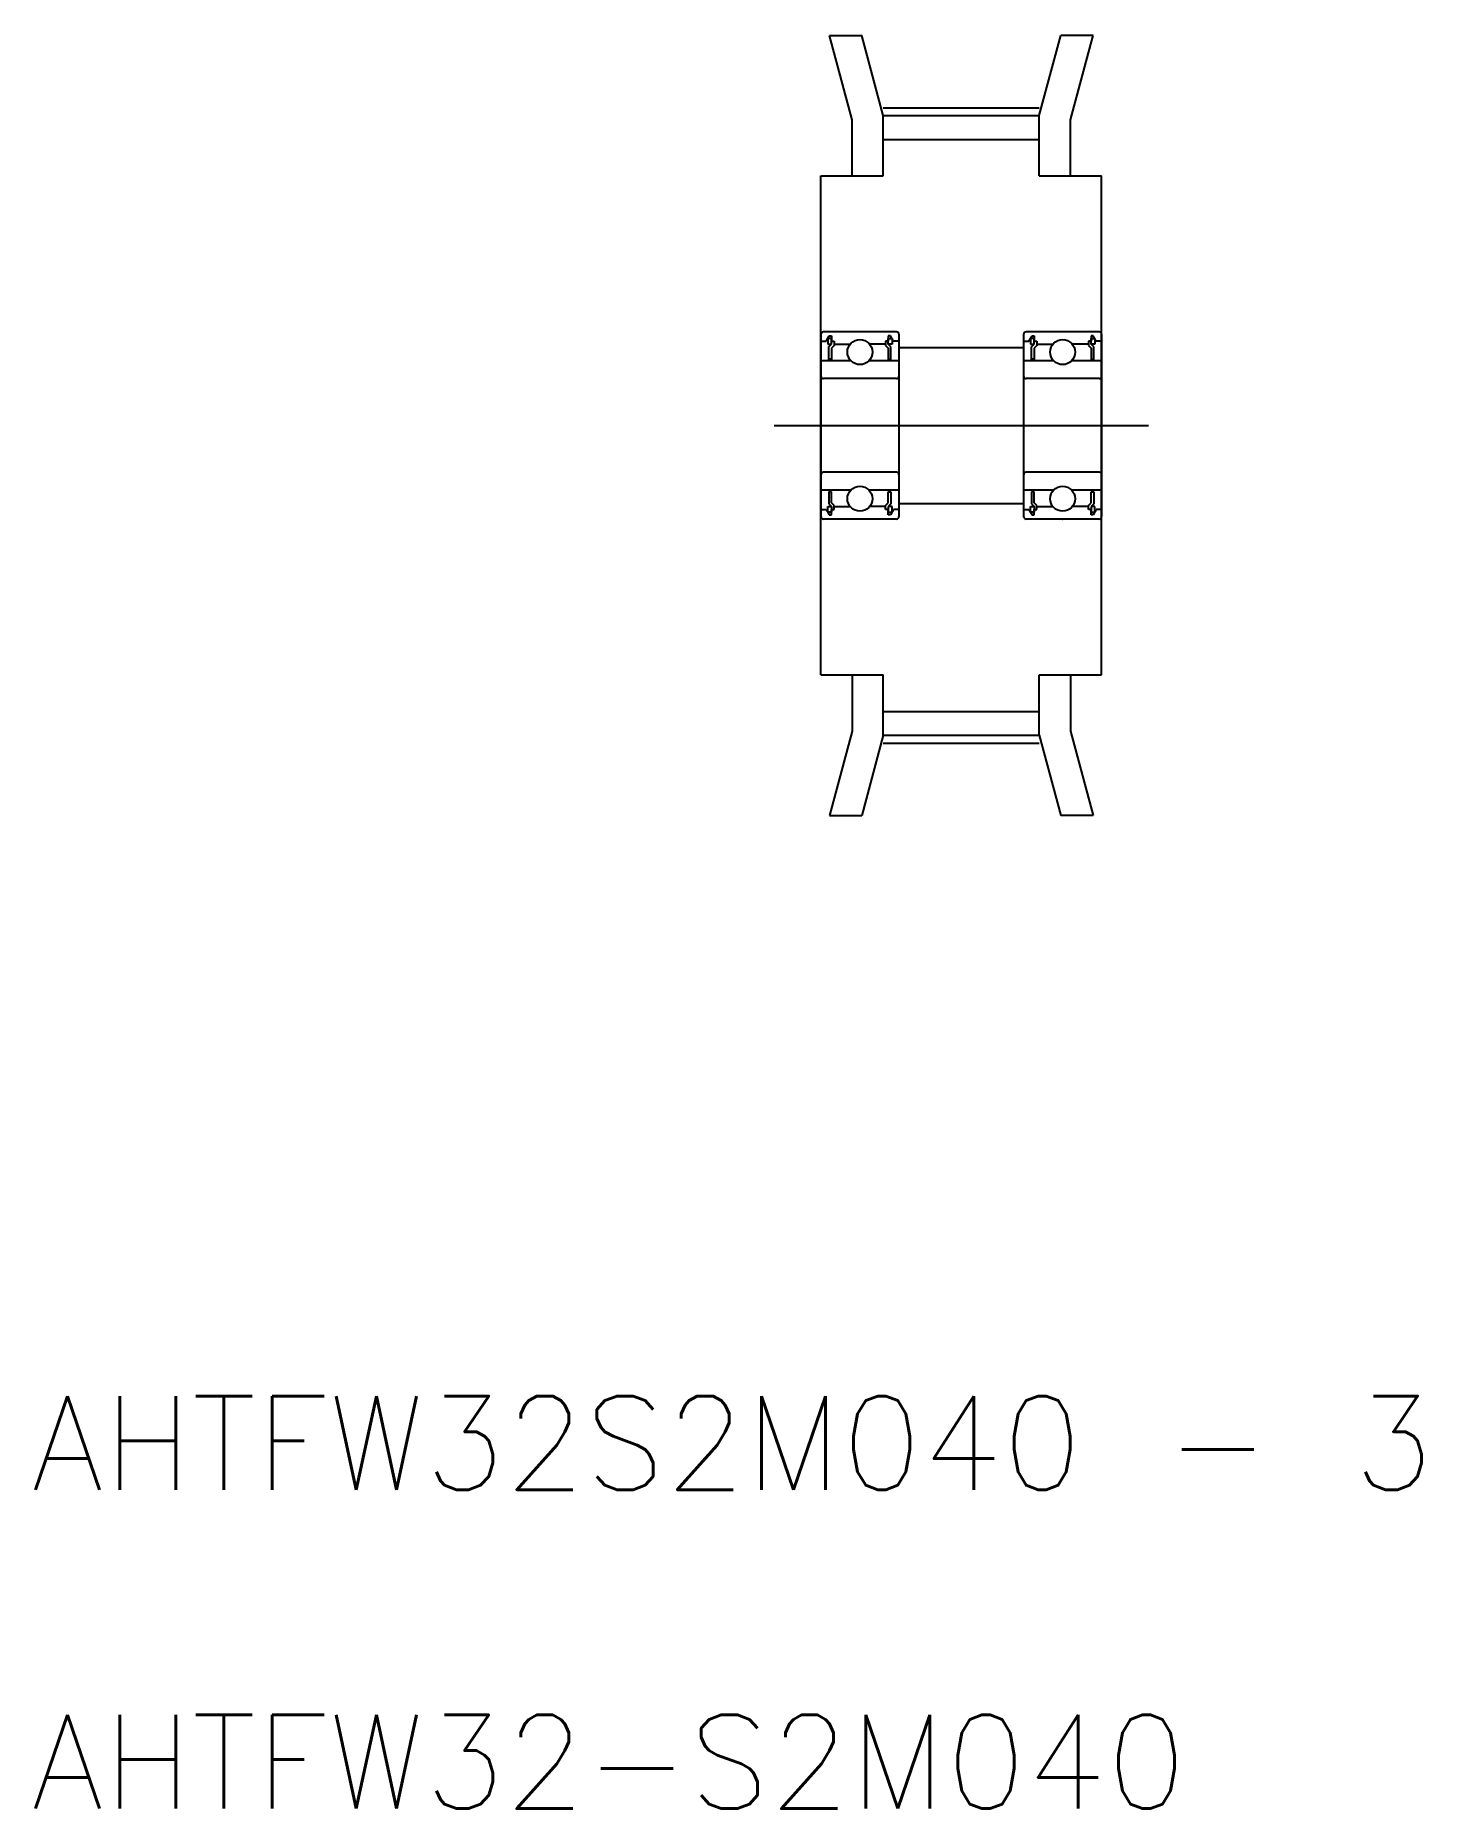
# Model space of a CAD drawing. Extents: x 22 to 66.4, y 0.3 to 57.2.
import ezdxf
from ezdxf.enums import TextEntityAlignment as Align

# ---------------------------------------------------------------- set-up
doc = ezdxf.new("R2010")
doc.units = 0
doc.linetypes.add('CENTER', pattern=[50.8, 31.75, -6.35, 6.35, -6.35])
doc.layers.get('0').update_dxf_attribs({"linetype": 'CONTINUOUS'})
doc.layers.add('CENTER', color=1, linetype='CONTINUOUS')
doc.styles.get("Standard").update_dxf_attribs({"font": 'txt.shx', "bigfont": 'bigfont.shx'})

msp = doc.modelspace()

# ---------------------------------------------------------------- linework, layer by layer
at = {"color": 7, "linetype": 'CONTINUOUS'}
for p, q in [((47.436, 57.15), (48.471, 57.15)), ((48.159, 54.449), (47.436, 57.15)), ((49.159, 54.58), (48.471, 57.15)), ((54.159, 54.58), (54.848, 57.15)), ((55.883, 57.15), (54.848, 57.15)), ((55.159, 54.449), (55.883, 57.15)), ((49.159, 54.58), (54.159, 54.58)), ((49.159, 52.65), (49.159, 54.58)), ((54.159, 52.65), (54.159, 54.58)), ((48.159, 52.65), (48.159, 54.449)), ((55.159, 52.65), (55.159, 54.449)), ((49.159, 53.82), (54.159, 53.82)), ((47.159, 36.65), (47.159, 52.65)), ((47.159, 52.65), (49.159, 52.65)), ((54.159, 52.65), (56.159, 52.65)), ((56.159, 36.65), (56.159, 52.65)), ((47.159, 47.57), (47.159, 41.73)), ((47.159, 47.35), (47.329, 47.35)), ((49.579, 47.65), (47.239, 47.65)), ((47.329, 47.35), (47.428, 47.52)), ((47.379, 47.435), (47.379, 47.25)), ((47.499, 47.435), (47.379, 47.435)), ((47.379, 47.25), (47.499, 47.25)), ((47.414, 47.165), (47.499, 47.25)), ((47.428, 47.52), (47.499, 47.52)), ((47.499, 47.52), (47.499, 47.35)), ((47.499, 47.25), (47.499, 47.435)), ((47.499, 47.35), (47.584, 47.35)), ((47.584, 47.215), (47.499, 47.13)), ((47.584, 47.35), (47.584, 47.215)), ((47.584, 47.28), (47.614, 47.25)), ((47.614, 47.25), (48.097, 47.25)), ((49.204, 47.25), (48.722, 47.25)), ((49.234, 47.28), (49.204, 47.25)), ((49.234, 47.35), (49.234, 47.215)), ((49.319, 47.35), (49.234, 47.35)), ((49.234, 47.215), (49.319, 47.13)), ((49.391, 47.52), (49.319, 47.52)), ((49.319, 47.52), (49.319, 47.35)), ((49.319, 47.435), (49.44, 47.435)), ((49.319, 47.25), (49.319, 47.435)), ((49.404, 47.165), (49.319, 47.25)), ((49.44, 47.25), (49.319, 47.25)), ((49.489, 47.35), (49.391, 47.52)), ((49.44, 47.435), (49.44, 47.25)), ((49.659, 47.35), (49.489, 47.35)), ((49.659, 47.57), (49.659, 41.73)), ((53.659, 47.57), (53.659, 41.73)), ((53.659, 47.35), (53.829, 47.35)), ((56.079, 47.65), (53.739, 47.65)), ((53.829, 47.35), (53.928, 47.52)), ((53.879, 47.435), (53.879, 47.25)), ((53.999, 47.435), (53.879, 47.435)), ((53.879, 47.25), (53.999, 47.25)), ((53.914, 47.165), (53.999, 47.25)), ((53.928, 47.52), (53.999, 47.52)), ((53.999, 47.52), (53.999, 47.35)), ((53.999, 47.25), (53.999, 47.435)), ((53.999, 47.35), (54.084, 47.35)), ((54.084, 47.215), (53.999, 47.13)), ((54.084, 47.35), (54.084, 47.215)), ((54.084, 47.28), (54.114, 47.25)), ((54.114, 47.25), (54.597, 47.25)), ((55.704, 47.25), (55.222, 47.25)), ((55.734, 47.28), (55.704, 47.25)), ((55.734, 47.35), (55.734, 47.215)), ((55.819, 47.35), (55.734, 47.35)), ((55.734, 47.215), (55.819, 47.13)), ((55.891, 47.52), (55.819, 47.52)), ((55.819, 47.52), (55.819, 47.35)), ((55.819, 47.435), (55.94, 47.435)), ((55.819, 47.25), (55.819, 47.435)), ((55.904, 47.165), (55.819, 47.25)), ((55.94, 47.25), (55.819, 47.25)), ((55.989, 47.35), (55.891, 47.52)), ((55.94, 47.435), (55.94, 47.25)), ((56.159, 47.35), (55.989, 47.35)), ((56.159, 47.57), (56.159, 41.73)), ((48.119, 46.725), (47.159, 46.725)), ((47.414, 46.725), (47.414, 47.165)), ((47.499, 46.778), (47.414, 46.778)), ((47.499, 47.13), (47.499, 46.725)), ((49.659, 46.725), (48.7, 46.725)), ((49.319, 47.13), (49.319, 46.725)), ((49.319, 46.778), (49.404, 46.778)), ((49.404, 46.725), (49.404, 47.165)), ((49.659, 47.15), (53.659, 47.15)), ((54.619, 46.725), (53.659, 46.725)), ((53.914, 46.725), (53.914, 47.165)), ((53.999, 46.778), (53.914, 46.778)), ((53.999, 47.13), (53.999, 46.725)), ((56.159, 46.725), (55.2, 46.725)), ((55.819, 47.13), (55.819, 46.725)), ((55.819, 46.778), (55.904, 46.778)), ((55.904, 46.725), (55.904, 47.165)), ((49.579, 46.15), (47.239, 46.15)), ((56.079, 46.15), (53.739, 46.15)), ((49.579, 43.15), (47.239, 43.15)), ((56.079, 43.15), (53.739, 43.15)), ((48.119, 42.575), (47.159, 42.575)), ((47.414, 42.523), (47.414, 42.135)), ((47.499, 42.523), (47.414, 42.523)), ((47.414, 42.135), (47.499, 42.05)), ((47.499, 42.17), (47.499, 42.523)), ((47.584, 42.085), (47.499, 42.17)), ((47.584, 41.95), (47.584, 42.085)), ((49.659, 42.575), (48.7, 42.575)), ((49.234, 42.085), (49.319, 42.17)), ((49.234, 41.95), (49.234, 42.085)), ((49.319, 42.523), (49.404, 42.523)), ((49.319, 42.17), (49.319, 42.523)), ((49.404, 42.135), (49.319, 42.05)), ((49.404, 42.523), (49.404, 42.135)), ((49.659, 42.15), (53.659, 42.15)), ((54.619, 42.575), (53.659, 42.575)), ((53.914, 42.523), (53.914, 42.135)), ((53.999, 42.523), (53.914, 42.523)), ((53.914, 42.135), (53.999, 42.05)), ((53.999, 42.17), (53.999, 42.523)), ((54.084, 42.085), (53.999, 42.17)), ((54.084, 41.95), (54.084, 42.085)), ((56.159, 42.575), (55.2, 42.575)), ((55.734, 42.085), (55.819, 42.17)), ((55.734, 41.95), (55.734, 42.085)), ((55.819, 42.523), (55.904, 42.523)), ((55.819, 42.17), (55.819, 42.523)), ((55.904, 42.135), (55.819, 42.05)), ((55.904, 42.523), (55.904, 42.135)), ((47.159, 41.95), (47.329, 41.95)), ((49.579, 41.65), (47.239, 41.65)), ((47.329, 41.95), (47.428, 41.78)), ((47.379, 42.05), (47.499, 42.05)), ((47.379, 41.865), (47.379, 42.05)), ((47.499, 41.865), (47.379, 41.865)), ((47.428, 41.78), (47.499, 41.78)), ((47.499, 42.05), (47.499, 41.865)), ((47.499, 41.95), (47.584, 41.95)), ((47.499, 41.78), (47.499, 41.95)), ((47.584, 42.02), (47.614, 42.05)), ((47.614, 42.05), (48.097, 42.05)), ((48.409, 41.65), (48.41, 41.65)), ((49.204, 42.05), (48.722, 42.05)), ((48.994, 41.65), (48.994, 41.65)), ((49.234, 42.02), (49.204, 42.05)), ((49.319, 41.95), (49.234, 41.95)), ((49.44, 42.05), (49.319, 42.05)), ((49.319, 42.05), (49.319, 41.865)), ((49.319, 41.78), (49.319, 41.95)), ((49.319, 41.865), (49.44, 41.865)), ((49.391, 41.78), (49.319, 41.78)), ((49.489, 41.95), (49.391, 41.78)), ((49.44, 41.865), (49.44, 42.05)), ((49.659, 41.95), (49.489, 41.95)), ((53.659, 41.95), (53.829, 41.95)), ((56.079, 41.65), (53.739, 41.65)), ((53.829, 41.95), (53.928, 41.78)), ((53.879, 42.05), (53.999, 42.05)), ((53.879, 41.865), (53.879, 42.05)), ((53.999, 41.865), (53.879, 41.865)), ((53.928, 41.78), (53.999, 41.78)), ((53.999, 42.05), (53.999, 41.865)), ((53.999, 41.95), (54.084, 41.95)), ((53.999, 41.78), (53.999, 41.95)), ((54.084, 42.02), (54.114, 42.05)), ((54.114, 42.05), (54.597, 42.05)), ((54.909, 41.65), (54.91, 41.65)), ((55.704, 42.05), (55.222, 42.05)), ((55.494, 41.65), (55.494, 41.65)), ((55.734, 42.02), (55.704, 42.05)), ((55.819, 41.95), (55.734, 41.95)), ((55.94, 42.05), (55.819, 42.05)), ((55.819, 42.05), (55.819, 41.865)), ((55.819, 41.78), (55.819, 41.95)), ((55.819, 41.865), (55.94, 41.865)), ((55.891, 41.78), (55.819, 41.78)), ((55.989, 41.95), (55.891, 41.78)), ((55.94, 41.865), (55.94, 42.05)), ((56.159, 41.95), (55.989, 41.95)), ((47.159, 36.65), (49.159, 36.65)), ((48.159, 36.65), (48.159, 34.852)), ((49.159, 34.72), (49.159, 36.65)), ((54.159, 34.72), (54.159, 36.65)), ((54.159, 36.65), (56.159, 36.65)), ((55.159, 36.65), (55.159, 34.852)), ((49.159, 35.48), (54.159, 35.48)), ((48.159, 34.852), (47.436, 32.15)), ((49.159, 34.72), (48.471, 32.15)), ((49.159, 34.72), (54.159, 34.72)), ((54.159, 34.72), (54.848, 32.15)), ((55.159, 34.852), (55.883, 32.15)), ((47.436, 32.15), (48.471, 32.15)), ((55.883, 32.15), (54.848, 32.15))]:
    msp.add_line(p, q, dxfattribs=at)
for centre in [(48.409, 47), (54.909, 47), (48.409, 42.3), (54.909, 42.3)]:
    msp.add_circle(centre, 0.4, dxfattribs=at)
for centre, start, end in [((47.239, 47.57), 90, 180), ((49.579, 47.57), 0, 90), ((53.739, 47.57), 90, 180), ((56.079, 47.57), 0, 90), ((47.239, 46.23), 180, 270), ((49.579, 46.23), 270, 0), ((53.739, 46.23), 180, 270), ((56.079, 46.23), 270, 0), ((47.239, 43.07), 90, 180), ((49.579, 43.07), 0, 90), ((53.739, 43.07), 90, 180), ((56.079, 43.07), 0, 90), ((47.239, 41.73), 180, 270), ((49.579, 41.73), 270, 0), ((53.739, 41.73), 180, 270), ((56.079, 41.73), 270, 0)]:
    msp.add_arc(centre, 0.08, start, end, dxfattribs=at)
at = {"layer": 'CENTER', "color": 1, "linetype": 'CENTER'}
for p, q in [((49.159, 54.835), (54.159, 54.835)), ((45.659, 44.65), (57.659, 44.65)), ((49.159, 34.465), (54.159, 34.465))]:
    msp.add_line(p, q, dxfattribs=at)

# ---------------------------------------------------------------- texts
at = {"color": 7, "linetype": 'CONTINUOUS'}
for s, p in [('AHTFW32S2M040 - 3', (21.852, 9.634)), ('AHTFW32-S2M040', (21.852, -0.586))]:
    msp.add_text(s, height=3, dxfattribs=at).set_placement(p, align=Align.BOTTOM_LEFT)

doc.saveas('drawing.dxf')
